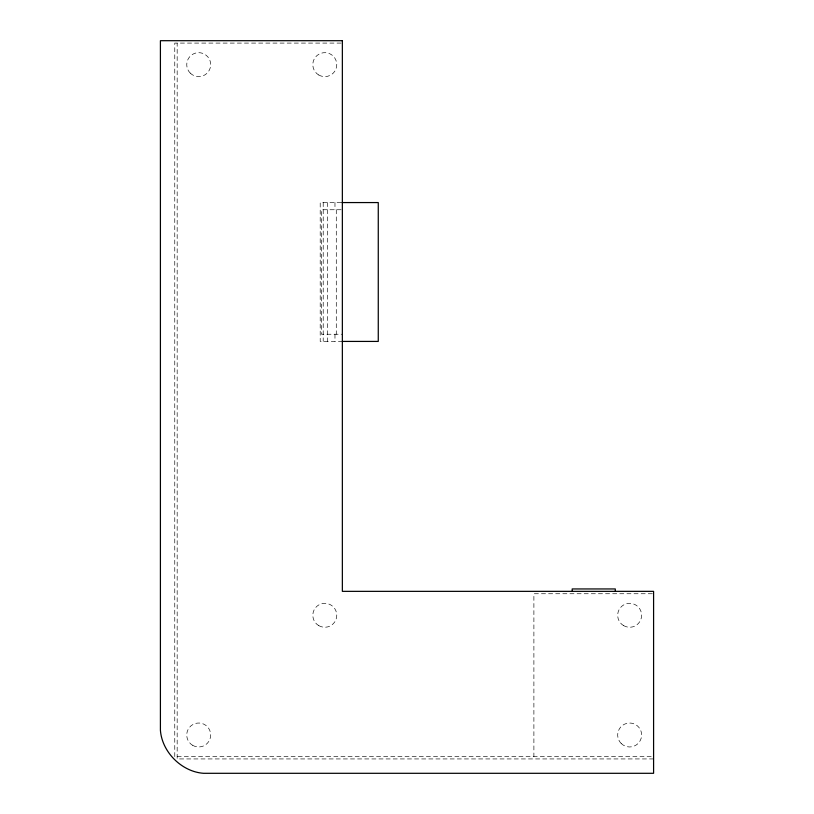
<?xml version="1.0" encoding="UTF-8"?>
<svg xmlns="http://www.w3.org/2000/svg" width="814" height="814" viewBox="0 0 814 814"><rect width="100%" height="100%" fill="white"/><g stroke="black" fill="none" stroke-linecap="round" stroke-linejoin="round"><path stroke-width="0.61" stroke-dasharray="4.07 3.05" d="M341.086 43.091L174.766 43.091L174.766 758.933M341.127 202.564L320.207 202.564L320.207 341.422L341.127 341.422M341.147 209.747L321.52 209.747L321.52 334.239L342.358 334.239M652.329 593.742L533.892 593.742L533.892 756.542M177.167 756.542L653.591 756.542M653.591 758.933L177.167 758.933L177.167 43.091M336.284 209.747L336.284 334.239M334.971 202.564L334.971 209.747M334.971 334.239L334.971 341.422M327.594 202.564L327.594 341.422M323.209 202.564L323.209 341.422M621.184 743.457A11.966 11.966 0 0 0 641.218 738.095A11.966 11.966 0 0 0 626.556 723.432A11.966 11.966 0 0 0 621.184 743.457M623.666 625.651A11.966 11.966 0 0 0 641.625 615.292A11.966 11.966 0 0 0 623.666 604.924A11.966 11.966 0 0 0 623.666 625.651M318.803 625.651A11.966 11.966 0 0 0 336.762 615.292A11.966 11.966 0 0 0 318.803 604.924A11.966 11.966 0 0 0 318.803 625.651M192.725 745.359A11.966 11.966 0 0 0 210.684 734.991A11.966 11.966 0 0 0 192.725 724.623A11.966 11.966 0 0 0 192.725 745.359M190.252 73.107A11.966 11.966 0 0 0 210.277 67.735A11.966 11.966 0 0 0 195.614 53.083A11.966 11.966 0 0 0 190.252 73.107M318.803 75.01A11.966 11.966 0 0 0 336.762 64.642A11.966 11.966 0 0 0 318.803 54.273A11.966 11.966 0 0 0 318.803 75.01"/><path stroke-width="1.22" d="M341.982 202.564L378.266 202.564L378.266 341.422L341.982 341.422M615.292 591.351L615.292 588.949L572.191 588.949L572.191 591.351M342.358 40.7L160.409 40.7L160.409 730.209C161.966 752.034 181.675 771.733 203.5 773.3L653.591 773.3L653.591 591.351L342.358 591.351L342.358 40.7"/></g></svg>
